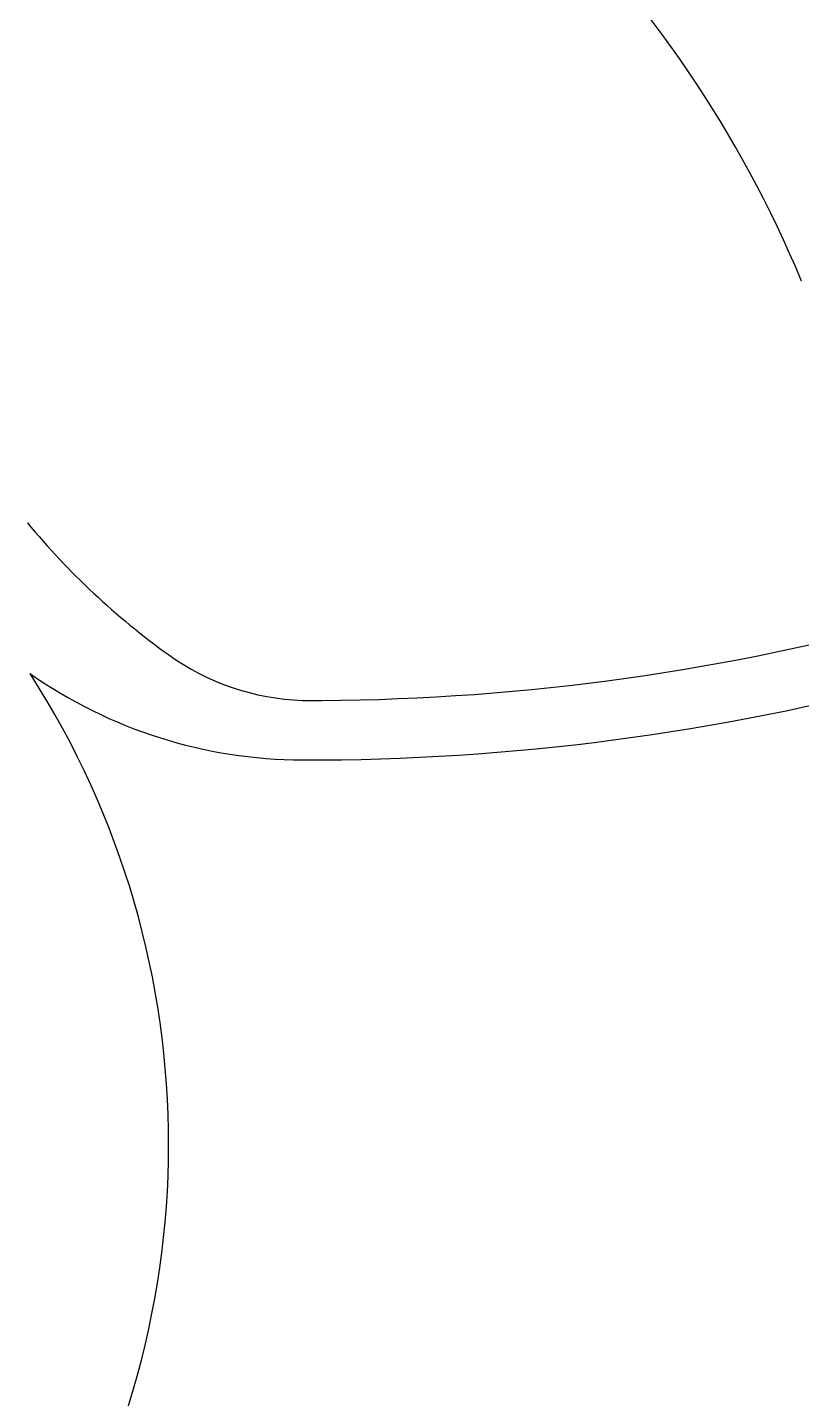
# Model space of a CAD drawing. Extents: x 409 to 498, y 628 to 778.
# Drawn here: x 459.19 to 465.69, y 687.82 to 699.34 of the extents above; entities that cross this region are included whole.
import ezdxf

# ---------------------------------------------------------------- set-up
doc = ezdxf.new("R2010")
doc.units = 0
doc.header["$MEASUREMENT"] = 0
doc.layers.add('1', color=4, linetype='Continuous')

# ---------------------------------------------------------------- blocks, each defined once
blk = doc.blocks.new('2011PULSE')
at = {"layer": '1', "color": 3, "linetype": 'Continuous'}
for centre, radius, start, end in [((46.745, 46.843), 14.736, 12.5451, 66.4021), ((52.93, 51.729), 4, 234.9542, 269.8938), ((52.96, 67.52), 19.792, 269.8938, 285.0609)]:
    blk.add_arc(centre, radius, start, end, dxfattribs=at)
at = {"layer": '1', "color": 2, "linetype": 'Continuous'}
for centre, radius, start, end in [((47.916, 47.916), 9.968, 22.6323, 68.6695), ((55.521, 53.78), 6.37, 219.5784, 234.2091), ((52.96, 67.52), 19.292, 269.8938, 285.1388), ((52.99, 50.27), 2.042, 234.2091, 268.1436), ((44.5, 44.5), 7.298, 327.0428, 32.8071)]:
    blk.add_arc(centre, radius, start, end, dxfattribs=at)

msp = doc.modelspace()

# ---------------------------------------------------------------- block references
at = {"layer": '1'}
msp.add_blockref('2011PULSE', (408.577, 645.46), dxfattribs=at)

doc.saveas('drawing.dxf')
